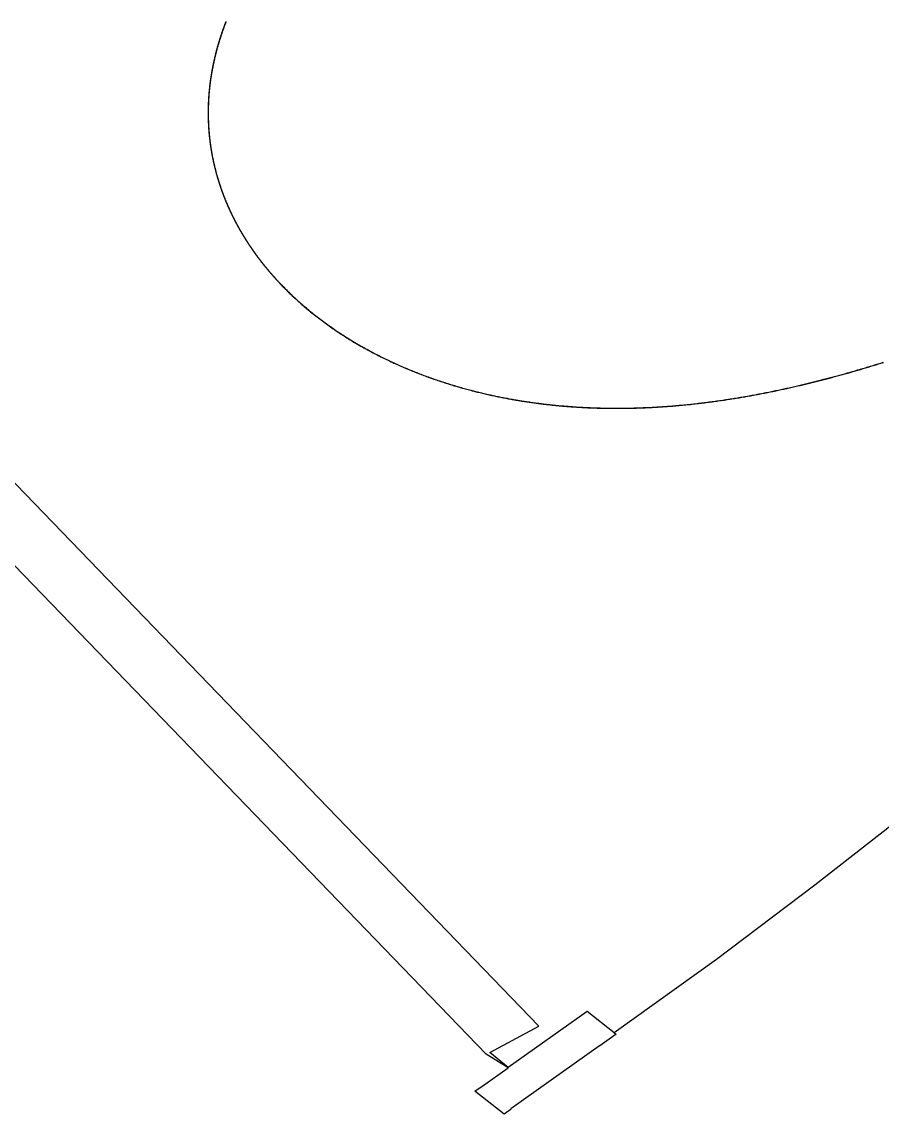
# Model space of a CAD drawing. Extents: x 12.24865 to 12.25126, y 41.7953 to 41.7969.
# Drawn here: x 12.24900048 to 12.24903723, y 41.79579679 to 41.79584346 of the extents above; entities that cross this region are included whole.
import ezdxf

# ---------------------------------------------------------------- set-up
doc = ezdxf.new("R2010")
doc.units = 0
doc.layers.add('RM$', color=3, linetype='CONTINUOUS')

msp = doc.modelspace()

# ---------------------------------------------------------------- linework, layer by layer
at = {"layer": 'RM$'}
for points in [[(12.249073977, 41.795846275), (12.249066334, 41.795836636), (12.249059931, 41.795829529), (12.249052186, 41.795821789), (12.24904639, 41.795816487), (12.249042063, 41.795812769), (12.249037596, 41.795809109), (12.249034359, 41.795806571), (12.249030152, 41.795803392), (12.249025787, 41.795800266), (12.249024632, 41.795801175), (12.249021253, 41.795798773), (12.249020467, 41.795799417), (12.249022565, 41.795800549), (12.248981034, 41.795843586)], [(12.249073977, 41.795846275), (12.249066334, 41.795836636), (12.249059931, 41.795829529), (12.249052186, 41.795821789), (12.24904639, 41.795816487), (12.249042063, 41.795812769), (12.249037596, 41.795809109), (12.249034359, 41.795806571), (12.249030152, 41.795803392), (12.249025787, 41.795800266), (12.249025874, 41.795800197), (12.249025176, 41.795799701), (12.249025164, 41.795799711), (12.249021372, 41.795797013), (12.249021384, 41.795797003), (12.249021079, 41.795796786), (12.249019836, 41.795797765), (12.249020106, 41.795797957), (12.249020119, 41.795797947), (12.249020143, 41.795797965), (12.249020131, 41.795797974), (12.249021249, 41.79579877), (12.249020313, 41.795799347), (12.248994634, 41.795825958)], [(12.249009199, 41.795843467), (12.249009192, 41.79584345), (12.249009185, 41.795843432), (12.249009178, 41.795843415), (12.249009172, 41.795843397), (12.249009165, 41.79584338), (12.249009158, 41.795843362), (12.249009152, 41.795843344), (12.249009145, 41.795843327), (12.249009138, 41.795843309), (12.249009132, 41.795843291), (12.249009125, 41.795843274), (12.249009119, 41.795843256), (12.249009112, 41.795843238), (12.249009105, 41.79584322), (12.249009099, 41.795843202), (12.249009092, 41.795843184), (12.249009086, 41.795843166), (12.24900908, 41.795843148), (12.249009073, 41.79584313), (12.249009067, 41.795843112), (12.24900906, 41.795843094), (12.249009054, 41.795843076), (12.249009048, 41.795843058), (12.249009041, 41.795843039), (12.249009035, 41.795843021), (12.249009029, 41.795843003), (12.249009022, 41.795842984), (12.249009016, 41.795842966), (12.24900901, 41.795842948), (12.249009004, 41.795842929), (12.249008997, 41.795842911), (12.249008991, 41.795842892), (12.249008985, 41.795842873), (12.249008979, 41.795842855), (12.249008973, 41.795842836), (12.249008967, 41.795842817), (12.249008961, 41.795842799), (12.249008955, 41.79584278), (12.249008949, 41.795842761), (12.249008943, 41.795842742), (12.249008937, 41.795842723), (12.249008931, 41.795842704), (12.249008925, 41.795842685), (12.249008919, 41.795842666), (12.249008913, 41.795842647), (12.249008907, 41.795842628), (12.249008901, 41.795842609), (12.249008895, 41.79584259), (12.24900889, 41.795842571), (12.249008884, 41.795842551), (12.249008878, 41.795842532), (12.249008872, 41.795842513), (12.249008867, 41.795842493), (12.249008861, 41.795842474), (12.249008855, 41.795842454), (12.24900885, 41.795842435), (12.249008844, 41.795842415), (12.249008839, 41.795842396), (12.249008833, 41.795842376), (12.249008828, 41.795842356), (12.249008822, 41.795842337), (12.249008817, 41.795842317), (12.249008811, 41.795842297), (12.249008806, 41.795842277), (12.249008801, 41.795842258), (12.249008795, 41.795842238), (12.24900879, 41.795842218), (12.249008785, 41.795842198), (12.24900878, 41.795842178), (12.249008774, 41.795842158), (12.249008769, 41.795842138), (12.249008764, 41.795842118), (12.249008759, 41.795842097), (12.249008754, 41.795842077), (12.249008749, 41.795842057), (12.249008744, 41.795842037), (12.249008739, 41.795842016), (12.249008734, 41.795841996), (12.249008729, 41.795841976), (12.249008724, 41.795841955), (12.249008719, 41.795841935), (12.249008714, 41.795841914), (12.24900871, 41.795841894), (12.249008705, 41.795841873), (12.2490087, 41.795841853), (12.249008695, 41.795841832), (12.249008691, 41.795841811), (12.249008686, 41.795841791), (12.249008682, 41.79584177), (12.249008677, 41.795841749), (12.249008672, 41.795841728), (12.249008668, 41.795841707), (12.249008663, 41.795841686), (12.249008659, 41.795841665), (12.249008655, 41.795841644), (12.24900865, 41.795841623), (12.249008646, 41.795841602), (12.249008642, 41.795841581), (12.249008637, 41.795841559), (12.249008633, 41.795841538), (12.249008629, 41.795841517), (12.249008625, 41.795841495), (12.249008621, 41.795841474), (12.249008617, 41.795841452), (12.249008613, 41.795841431), (12.249008609, 41.795841409), (12.249008605, 41.795841388), (12.249008601, 41.795841366), (12.249008597, 41.795841344), (12.249008593, 41.795841322), (12.249008589, 41.795841301), (12.249008585, 41.795841279), (12.249008582, 41.795841257), (12.249008578, 41.795841235), (12.249008574, 41.795841213), (12.249008571, 41.795841191), (12.249008567, 41.795841169), (12.249008564, 41.795841146), (12.24900856, 41.795841124), (12.249008557, 41.795841102), (12.249008553, 41.79584108), (12.24900855, 41.795841057), (12.249008547, 41.795841035), (12.249008543, 41.795841013), (12.24900854, 41.79584099), (12.249008537, 41.795840968), (12.249008534, 41.795840945), (12.249008531, 41.795840922), (12.249008528, 41.7958409), (12.249008525, 41.795840877), (12.249008522, 41.795840854), (12.249008519, 41.795840832), (12.249008516, 41.795840809), (12.249008513, 41.795840786), (12.24900851, 41.795840763), (12.249008507, 41.79584074), (12.249008505, 41.795840717), (12.249008502, 41.795840694), (12.2490085, 41.795840671), (12.249008497, 41.795840648), (12.249008495, 41.795840625), (12.249008492, 41.795840601), (12.24900849, 41.795840578), (12.249008487, 41.795840555), (12.249008485, 41.795840531), (12.249008483, 41.795840508), (12.249008481, 41.795840484), (12.249008479, 41.795840461), (12.249008476, 41.795840437), (12.249008474, 41.795840414), (12.249008472, 41.79584039), (12.24900847, 41.795840366), (12.249008469, 41.795840343), (12.249008467, 41.795840319), (12.249008465, 41.795840295), (12.249008463, 41.795840271), (12.249008462, 41.795840247), (12.24900846, 41.795840223), (12.249008458, 41.795840199), (12.249008457, 41.795840175), (12.249008455, 41.795840151), (12.249008454, 41.795840127), (12.249008453, 41.795840102), (12.249008451, 41.795840078), (12.24900845, 41.795840054), (12.249008449, 41.795840029), (12.249008448, 41.795840005), (12.249008447, 41.79583998), (12.249008446, 41.795839956), (12.249008445, 41.795839931), (12.249008444, 41.795839907), (12.249008443, 41.795839882), (12.249008442, 41.795839857), (12.249008442, 41.795839832), (12.249008441, 41.795839807), (12.249008441, 41.795839782), (12.24900844, 41.795839758), (12.24900844, 41.795839733), (12.249008439, 41.795839707), (12.249008439, 41.795839682), (12.249008439, 41.795839657), (12.249008438, 41.795839632), (12.249008438, 41.795839607), (12.249008438, 41.795839581), (12.249008438, 41.795839556), (12.249008438, 41.795839531), (12.249008438, 41.795839505), (12.249008439, 41.79583948), (12.249008439, 41.795839454), (12.249008439, 41.795839429), (12.24900844, 41.795839403), (12.24900844, 41.795839377), (12.249008441, 41.795839352), (12.249008441, 41.795839326), (12.249008442, 41.7958393), (12.249008443, 41.795839274), (12.249008444, 41.795839248), (12.249008444, 41.795839222), (12.249008445, 41.795839196), (12.249008446, 41.79583917), (12.249008447, 41.795839144), (12.249008449, 41.795839118), (12.24900845, 41.795839092), (12.249008451, 41.795839066), (12.249008453, 41.795839039), (12.249008454, 41.795839013), (12.249008456, 41.795838987), (12.249008457, 41.79583896), (12.249008459, 41.795838934), (12.249008461, 41.795838907), (12.249008462, 41.795838881), (12.249008464, 41.795838854), (12.249008466, 41.795838827), (12.249008468, 41.795838801), (12.249008471, 41.795838774), (12.249008473, 41.795838747), (12.249008475, 41.79583872), (12.249008477, 41.795838693), (12.24900848, 41.795838666), (12.249008482, 41.795838639), (12.249008485, 41.795838612), (12.249008488, 41.795838585), (12.249008491, 41.795838558), (12.249008493, 41.795838531), (12.249008496, 41.795838504), (12.249008499, 41.795838476), (12.249008503, 41.795838449), (12.249008506, 41.795838422), (12.249008509, 41.795838394), (12.249008512, 41.795838367), (12.249008516, 41.795838339), (12.249008519, 41.795838312), (12.249008523, 41.795838284), (12.249008527, 41.795838257), (12.24900853, 41.795838229), (12.249008534, 41.795838201), (12.249008538, 41.795838173), (12.249008542, 41.795838146), (12.249008547, 41.795838118), (12.249008551, 41.79583809), (12.249008555, 41.795838062), (12.249008559, 41.795838034), (12.249008564, 41.795838006), (12.249008569, 41.795837978), (12.249008573, 41.79583795), (12.249008578, 41.795837922), (12.249008583, 41.795837893), (12.249008588, 41.795837865), (12.249008593, 41.795837837), (12.249008598, 41.795837809), (12.249008603, 41.79583778), (12.249008609, 41.795837752), (12.249008614, 41.795837723), (12.24900862, 41.795837695), (12.249008625, 41.795837666), (12.249008631, 41.795837638), (12.249008637, 41.795837609), (12.249008643, 41.795837581), (12.249008649, 41.795837552), (12.249008655, 41.795837523), (12.249008661, 41.795837494), (12.249008667, 41.795837466), (12.249008674, 41.795837437), (12.24900868, 41.795837408), (12.249008687, 41.795837379), (12.249008694, 41.79583735), (12.2490087, 41.795837321), (12.249008707, 41.795837292), (12.249008714, 41.795837263), (12.249008721, 41.795837234), (12.249008729, 41.795837205), (12.249008736, 41.795837175), (12.249008743, 41.795837146), (12.249008751, 41.795837117), (12.249008758, 41.795837088), (12.249008766, 41.795837058), (12.249008774, 41.795837029), (12.249008782, 41.795837), (12.24900879, 41.79583697), (12.249008798, 41.795836941), (12.249008806, 41.795836911), (12.249008815, 41.795836882), (12.249008823, 41.795836852), (12.249008832, 41.795836823), (12.249008836, 41.795836808), (12.249008841, 41.795836793), (12.249008845, 41.795836778), (12.249008849, 41.795836764), (12.249008854, 41.795836749), (12.249008858, 41.795836734), (12.249008863, 41.795836719), (12.249008867, 41.795836704), (12.249008872, 41.795836689), (12.249008876, 41.795836674), (12.249008881, 41.79583666), (12.249008886, 41.795836645), (12.24900889, 41.79583663), (12.249008895, 41.795836615), (12.2490089, 41.7958366), (12.249008905, 41.795836585), (12.249008909, 41.79583657), (12.249008914, 41.795836555), (12.249008919, 41.79583654), (12.249008924, 41.795836525), (12.249008929, 41.795836511), (12.249008934, 41.795836496), (12.249008939, 41.795836481), (12.249008943, 41.795836466), (12.249008948, 41.795836451), (12.249008954, 41.795836436), (12.249008959, 41.795836421), (12.249008964, 41.795836406), (12.249008969, 41.795836391), (12.249008974, 41.795836376), (12.249008979, 41.795836361), (12.249008984, 41.795836346), (12.249008989, 41.795836331), (12.249008995, 41.795836316), (12.249009, 41.795836301), (12.249009005, 41.795836286), (12.249009011, 41.795836271), (12.249009016, 41.795836256), (12.249009021, 41.795836241), (12.249009027, 41.795836225), (12.249009032, 41.79583621), (12.249009038, 41.795836195), (12.249009043, 41.79583618), (12.249009049, 41.795836165), (12.249009054, 41.79583615), (12.24900906, 41.795836135), (12.249009066, 41.79583612), (12.249009071, 41.795836105), (12.249009077, 41.79583609), (12.249009083, 41.795836074), (12.249009089, 41.795836059), (12.249009094, 41.795836044), (12.2490091, 41.795836029), (12.249009106, 41.795836014), (12.249009112, 41.795835999), (12.249009118, 41.795835984), (12.249009124, 41.795835968), (12.24900913, 41.795835953), (12.249009136, 41.795835938), (12.249009142, 41.795835923), (12.249009148, 41.795835908), (12.249009154, 41.795835892), (12.24900916, 41.795835877), (12.249009166, 41.795835862), (12.249009172, 41.795835847), (12.249009178, 41.795835832), (12.249009185, 41.795835816), (12.249009191, 41.795835801), (12.249009197, 41.795835786), (12.249009204, 41.795835771), (12.24900921, 41.795835755), (12.249009216, 41.79583574), (12.249009223, 41.795835725), (12.249009229, 41.79583571), (12.249009236, 41.795835695), (12.249009242, 41.795835679), (12.249009249, 41.795835664), (12.249009255, 41.795835649), (12.249009262, 41.795835634), (12.249009268, 41.795835618), (12.249009275, 41.795835603), (12.249009282, 41.795835588), (12.249009288, 41.795835573), (12.249009295, 41.795835557), (12.249009302, 41.795835542), (12.249009309, 41.795835527), (12.249009316, 41.795835511), (12.249009322, 41.795835496), (12.249009329, 41.795835481), (12.249009336, 41.795835466), (12.249009343, 41.79583545), (12.24900935, 41.795835435), (12.249009357, 41.79583542), (12.249009364, 41.795835405), (12.249009371, 41.795835389), (12.249009378, 41.795835374), (12.249009386, 41.795835359), (12.249009393, 41.795835343), (12.2490094, 41.795835328), (12.249009407, 41.795835313), (12.249009414, 41.795835297), (12.249009422, 41.795835282), (12.249009429, 41.795835267), (12.249009436, 41.795835252), (12.249009444, 41.795835236), (12.249009451, 41.795835221), (12.249009459, 41.795835206), (12.249009466, 41.79583519), (12.249009474, 41.795835175), (12.249009481, 41.79583516), (12.249009489, 41.795835144), (12.249009496, 41.795835129), (12.249009504, 41.795835114), (12.249009512, 41.795835098), (12.249009519, 41.795835083), (12.249009527, 41.795835068), (12.249009535, 41.795835053), (12.249009543, 41.795835037), (12.24900955, 41.795835022), (12.249009558, 41.795835007), (12.249009566, 41.795834991), (12.249009574, 41.795834976), (12.249009582, 41.795834961), (12.24900959, 41.795834945), (12.249009598, 41.79583493), (12.249009606, 41.795834915), (12.249009614, 41.795834899), (12.249009622, 41.795834884), (12.24900963, 41.795834869), (12.249009638, 41.795834853), (12.249009647, 41.795834838), (12.249009655, 41.795834823), (12.249009663, 41.795834807), (12.249009671, 41.795834792), (12.24900968, 41.795834777), (12.249009688, 41.795834761), (12.249009696, 41.795834746), (12.249009705, 41.795834731), (12.249009713, 41.795834715), (12.249009722, 41.7958347), (12.24900973, 41.795834685), (12.249009739, 41.795834669), (12.249009747, 41.795834654), (12.249009756, 41.795834639), (12.249009765, 41.795834623), (12.249009773, 41.795834608), (12.249009782, 41.795834593), (12.249009791, 41.795834577), (12.2490098, 41.795834562), (12.249009808, 41.795834547), (12.249009817, 41.795834531), (12.249009826, 41.795834516), (12.249009835, 41.795834501), (12.249009844, 41.795834485), (12.249009853, 41.79583447), (12.249009862, 41.795834455), (12.249009871, 41.795834439), (12.24900988, 41.795834424), (12.249009889, 41.795834409), (12.249009898, 41.795834393), (12.249009908, 41.795834378), (12.249009917, 41.795834363), (12.249009926, 41.795834347), (12.249009935, 41.795834332), (12.249009945, 41.795834317), (12.249009954, 41.795834301), (12.249009963, 41.795834286), (12.249009973, 41.795834271), (12.249009982, 41.795834255), (12.249009991, 41.79583424), (12.249010001, 41.795834225), (12.24901001, 41.79583421), (12.24901002, 41.795834194), (12.24901003, 41.795834179), (12.249010039, 41.795834164), (12.249010049, 41.795834149), (12.249010058, 41.795834133), (12.249010068, 41.795834118), (12.249010078, 41.795834103), (12.249010088, 41.795834088), (12.249010097, 41.795834072), (12.249010107, 41.795834057), (12.249010117, 41.795834042), (12.249010127, 41.795834027), (12.249010137, 41.795834011), (12.249010147, 41.795833996), (12.249010157, 41.795833981), (12.249010167, 41.795833966), (12.249010177, 41.795833951), (12.249010187, 41.795833936), (12.249010197, 41.79583392), (12.249010207, 41.795833905), (12.249010217, 41.79583389), (12.249010227, 41.795833875), (12.249010238, 41.79583386), (12.249010248, 41.795833845), (12.249010258, 41.795833829), (12.249010268, 41.795833814), (12.249010279, 41.795833799), (12.249010289, 41.795833784), (12.2490103, 41.795833769), (12.24901031, 41.795833754), (12.24901032, 41.795833739), (12.249010331, 41.795833724), (12.249010341, 41.795833709), (12.249010352, 41.795833693), (12.249010363, 41.795833678), (12.249010373, 41.795833663), (12.249010384, 41.795833648), (12.249010395, 41.795833633), (12.249010405, 41.795833618), (12.249010416, 41.795833603), (12.249010427, 41.795833588), (12.249010438, 41.795833573), (12.249010448, 41.795833558), (12.249010459, 41.795833543), (12.24901047, 41.795833528), (12.249010481, 41.795833513), (12.249010492, 41.795833498), (12.249010503, 41.795833483), (12.249010514, 41.795833468), (12.249010525, 41.795833453), (12.249010536, 41.795833438), (12.249010547, 41.795833423), (12.249010558, 41.795833408), (12.24901057, 41.795833393), (12.249010581, 41.795833378), (12.249010592, 41.795833363), (12.249010603, 41.795833348), (12.249010615, 41.795833333), (12.249010626, 41.795833318), (12.249010637, 41.795833304), (12.249010649, 41.795833289), (12.24901066, 41.795833274), (12.249010672, 41.795833259), (12.249010683, 41.795833244), (12.249010695, 41.795833229), (12.249010706, 41.795833214), (12.249010718, 41.795833199), (12.249010729, 41.795833185), (12.249010741, 41.79583317), (12.249010753, 41.795833155), (12.249010764, 41.79583314), (12.249010776, 41.795833125), (12.249010788, 41.79583311), (12.2490108, 41.795833096), (12.249010811, 41.795833081), (12.249010823, 41.795833066), (12.249010835, 41.795833051), (12.249010847, 41.795833036), (12.249010859, 41.795833022), (12.249010871, 41.795833007), (12.249010883, 41.795832992), (12.249010895, 41.795832977), (12.249010907, 41.795832963), (12.249010919, 41.795832948), (12.249010931, 41.795832933), (12.249010944, 41.795832919), (12.249010956, 41.795832904), (12.249010968, 41.795832889), (12.24901098, 41.795832875), (12.249010993, 41.79583286), (12.249011005, 41.795832845), (12.249011017, 41.795832831), (12.24901103, 41.795832816), (12.249011042, 41.795832801), (12.249011054, 41.795832787), (12.249011067, 41.795832772), (12.249011079, 41.795832758), (12.249011092, 41.795832743), (12.249011104, 41.795832729), (12.249011117, 41.795832714), (12.249011129, 41.7958327), (12.249011142, 41.795832685), (12.249011155, 41.795832671), (12.249011167, 41.795832656), (12.24901118, 41.795832642), (12.249011193, 41.795832627), (12.249011205, 41.795832613), (12.249011218, 41.795832598), (12.249011231, 41.795832584), (12.249011244, 41.79583257), (12.249011257, 41.795832555), (12.24901127, 41.795832541), (12.249011283, 41.795832527), (12.249011295, 41.795832512), (12.249011308, 41.795832498), (12.249011321, 41.795832484), (12.249011334, 41.795832469), (12.249011348, 41.795832455), (12.249011361, 41.795832441), (12.249011374, 41.795832426), (12.249011387, 41.795832412), (12.2490114, 41.795832398), (12.249011413, 41.795832384), (12.249011426, 41.795832369), (12.24901144, 41.795832355), (12.249011453, 41.795832341), (12.249011466, 41.795832327), (12.24901148, 41.795832313), (12.249011493, 41.795832298), (12.249011506, 41.795832284), (12.24901152, 41.79583227), (12.249011533, 41.795832256), (12.249011547, 41.795832242), (12.24901156, 41.795832228), (12.249011574, 41.795832214), (12.249011587, 41.7958322), (12.249011635, 41.79583215), (12.249011684, 41.795832101), (12.249011732, 41.795832052), (12.249011781, 41.795832003), (12.24901183, 41.795831954), (12.24901188, 41.795831906), (12.24901193, 41.795831858), (12.24901198, 41.79583181), (12.24901203, 41.795831762), (12.249012081, 41.795831714), (12.249012131, 41.795831667), (12.249012183, 41.79583162), (12.249012234, 41.795831573), (12.249012286, 41.795831526), (12.249012338, 41.79583148), (12.24901239, 41.795831433), (12.249012443, 41.795831387), (12.249012496, 41.795831341), (12.249012549, 41.795831296), (12.249012602, 41.79583125), (12.249012656, 41.795831205), (12.24901271, 41.79583116), (12.249012764, 41.795831115), (12.249012818, 41.795831071), (12.249012873, 41.795831027), (12.249012928, 41.795830983), (12.249012983, 41.795830939), (12.249013039, 41.795830895), (12.249013095, 41.795830852), (12.24901315, 41.795830809), (12.249013207, 41.795830766), (12.249013263, 41.795830723), (12.249013319, 41.795830681), (12.249013376, 41.795830639), (12.249013433, 41.795830597), (12.24901349, 41.795830555), (12.249013547, 41.795830514), (12.249013605, 41.795830473), (12.249013662, 41.795830433), (12.24901372, 41.795830392), (12.249013778, 41.795830352), (12.249013836, 41.795830312), (12.249013894, 41.795830273), (12.249013952, 41.795830233), (12.249014011, 41.795830194), (12.249014069, 41.795830155), (12.249014128, 41.795830117), (12.249014187, 41.795830079), (12.249014246, 41.795830041), (12.249014306, 41.795830003), (12.249014365, 41.795829965), (12.249014425, 41.795829928), (12.249014484, 41.795829891), (12.249014544, 41.795829855), (12.249014604, 41.795829818), (12.249014664, 41.795829782), (12.249014724, 41.795829746), (12.249014784, 41.795829711), (12.249014845, 41.795829675), (12.249014905, 41.79582964), (12.249014966, 41.795829606), (12.249015026, 41.795829571), (12.249015087, 41.795829537), (12.249015147, 41.795829503), (12.249015208, 41.79582947), (12.249015269, 41.795829437), (12.24901533, 41.795829404), (12.249015391, 41.795829371), (12.249015451, 41.795829339), (12.249015512, 41.795829306), (12.249015573, 41.795829275), (12.249015635, 41.795829243), (12.249015696, 41.795829212), (12.249015757, 41.795829181), (12.249015818, 41.79582915), (12.249015879, 41.79582912), (12.24901594, 41.795829089), (12.249016002, 41.795829059), (12.249016063, 41.79582903), (12.249016124, 41.795829), (12.249016186, 41.795828971), (12.249016247, 41.795828943), (12.249016308, 41.795828914), (12.24901637, 41.795828886), (12.249016431, 41.795828858), (12.249016492, 41.79582883), (12.249016554, 41.795828802), (12.249016615, 41.795828775), (12.249016676, 41.795828748), (12.249016737, 41.795828722), (12.249016799, 41.795828695), (12.24901686, 41.795828669), (12.249016921, 41.795828643), (12.249016982, 41.795828618), (12.249017043, 41.795828592), (12.249017104, 41.795828567), (12.249017165, 41.795828543), (12.249017226, 41.795828518), (12.249017287, 41.795828494), (12.249017348, 41.79582847), (12.249017408, 41.795828446), (12.249017469, 41.795828422), (12.24901753, 41.795828399), (12.24901759, 41.795828376), (12.249017651, 41.795828353), (12.249017711, 41.795828331), (12.249017772, 41.795828309), (12.249017832, 41.795828287), (12.249017892, 41.795828265), (12.249017952, 41.795828243), (12.249018013, 41.795828222), (12.249018073, 41.795828201), (12.249018133, 41.79582818), (12.249018192, 41.79582816), (12.249018252, 41.795828139), (12.249018312, 41.795828119), (12.249018372, 41.795828099), (12.249018431, 41.79582808), (12.249018491, 41.79582806), (12.24901855, 41.795828041), (12.249018609, 41.795828022), (12.249018668, 41.795828004), (12.249018727, 41.795827985), (12.249018786, 41.795827967), (12.249018845, 41.795827949), (12.249018904, 41.795827931), (12.249018963, 41.795827913), (12.249019021, 41.795827896), (12.249019079, 41.795827879), (12.249019138, 41.795827862), (12.249019196, 41.795827845), (12.249019254, 41.795827829), (12.249019312, 41.795827812), (12.24901937, 41.795827796), (12.249019427, 41.79582778), (12.249019485, 41.795827764), (12.249019543, 41.795827749), (12.2490196, 41.795827734), (12.249019657, 41.795827719), (12.249019714, 41.795827704), (12.249019771, 41.795827689), (12.249019828, 41.795827674), (12.249019885, 41.79582766), (12.249019941, 41.795827646), (12.249019998, 41.795827632), (12.249020054, 41.795827618), (12.24902011, 41.795827605), (12.249020166, 41.795827591), (12.249020222, 41.795827578), (12.249020278, 41.795827565), (12.249020334, 41.795827552), (12.24902039, 41.79582754), (12.249020445, 41.795827527), (12.2490205, 41.795827515), (12.249020556, 41.795827503), (12.249020611, 41.795827491), (12.249020666, 41.795827479), (12.24902072, 41.795827468), (12.249020775, 41.795827456), (12.249020829, 41.795827445), (12.249020884, 41.795827434), (12.249020938, 41.795827423), (12.249020992, 41.795827412), (12.249021046, 41.795827401), (12.2490211, 41.795827391), (12.249021154, 41.795827381), (12.249021207, 41.795827371), (12.249021261, 41.795827361), (12.249021314, 41.795827351), (12.249021367, 41.795827341), (12.24902142, 41.795827332), (12.249021472, 41.795827322), (12.249021525, 41.795827313), (12.249021578, 41.795827304), (12.24902163, 41.795827295), (12.249021682, 41.795827286), (12.249021734, 41.795827278), (12.249021786, 41.795827269), (12.249021838, 41.795827261), (12.24902189, 41.795827253), (12.249021941, 41.795827245), (12.249021993, 41.795827237), (12.249022044, 41.795827229), (12.249022095, 41.795827221), (12.249022146, 41.795827214), (12.249022197, 41.795827206), (12.249022248, 41.795827199), (12.249022299, 41.795827192), (12.249022349, 41.795827185), (12.2490224, 41.795827178), (12.24902245, 41.795827171), (12.2490225, 41.795827165), (12.24902255, 41.795827158), (12.249022599, 41.795827152), (12.249022649, 41.795827146), (12.249022699, 41.79582714), (12.249022748, 41.795827134), (12.249022797, 41.795827128), (12.249022846, 41.795827122), (12.249022895, 41.795827116), (12.249022944, 41.795827111), (12.249022992, 41.795827105), (12.249023041, 41.7958271), (12.249023089, 41.795827095), (12.249023137, 41.79582709), (12.249023185, 41.795827085), (12.249023233, 41.79582708), (12.249023281, 41.795827075), (12.249023329, 41.79582707), (12.249023377, 41.795827066), (12.249023424, 41.795827061), (12.249023471, 41.795827057), (12.249023519, 41.795827053), (12.249023566, 41.795827048), (12.249023613, 41.795827044), (12.24902366, 41.79582704), (12.249023706, 41.795827037), (12.249023753, 41.795827033), (12.249023799, 41.795827029), (12.249023846, 41.795827025), (12.249023892, 41.795827022), (12.249023938, 41.795827019), (12.249023984, 41.795827015), (12.249024029, 41.795827012), (12.249024075, 41.795827009), (12.24902412, 41.795827006), (12.249024166, 41.795827003), (12.249024211, 41.795827), (12.249024256, 41.795826997), (12.249024301, 41.795826995), (12.249024346, 41.795826992), (12.24902439, 41.79582699), (12.249024435, 41.795826987), (12.249024479, 41.795826985), (12.249024524, 41.795826983), (12.249024568, 41.79582698), (12.249024612, 41.795826978), (12.249024656, 41.795826976), (12.2490247, 41.795826974), (12.249024744, 41.795826972), (12.249024788, 41.795826971), (12.249024831, 41.795826969), (12.249024875, 41.795826967), (12.249024918, 41.795826966), (12.249024962, 41.795826964), (12.249025005, 41.795826963), (12.249025048, 41.795826961), (12.249025091, 41.79582696), (12.249025134, 41.795826959), (12.249025176, 41.795826958), (12.249025219, 41.795826957), (12.249025261, 41.795826956), (12.249025304, 41.795826955), (12.249025346, 41.795826954), (12.249025388, 41.795826953), (12.24902543, 41.795826953), (12.249025472, 41.795826952), (12.249025514, 41.795826951), (12.249025556, 41.795826951), (12.249025597, 41.79582695), (12.249025639, 41.79582695), (12.24902568, 41.79582695), (12.249025721, 41.795826949), (12.249025762, 41.795826949), (12.249025803, 41.795826949), (12.249025844, 41.795826949), (12.249025885, 41.795826949), (12.249025926, 41.795826949), (12.249025966, 41.795826949), (12.249026007, 41.795826949), (12.249026047, 41.795826949), (12.249026087, 41.79582695), (12.249026168, 41.79582695), (12.249026247, 41.795826951), (12.249026327, 41.795826952), (12.249026406, 41.795826954), (12.249026485, 41.795826955), (12.249026563, 41.795826957), (12.249026641, 41.795826959), (12.249026719, 41.795826961), (12.249026797, 41.795826964), (12.249026874, 41.795826966), (12.24902695, 41.795826969), (12.249027027, 41.795826972), (12.249027103, 41.795826975), (12.249027178, 41.795826979), (12.249027254, 41.795826982), (12.249027329, 41.795826986), (12.249027403, 41.79582699), (12.249027477, 41.795826994), (12.249027551, 41.795826998), (12.249027625, 41.795827002), (12.249027698, 41.795827007), (12.249027771, 41.795827011), (12.249027844, 41.795827016), (12.249027916, 41.795827021), (12.249027988, 41.795827026), (12.24902806, 41.795827031), (12.249028131, 41.795827037), (12.249028203, 41.795827042), (12.249028274, 41.795827048), (12.249028345, 41.795827054), (12.249028415, 41.79582706), (12.249028485, 41.795827066), (12.249028555, 41.795827072), (12.249028625, 41.795827079), (12.249028694, 41.795827085), (12.249028764, 41.795827092), (12.249028833, 41.795827099), (12.249028901, 41.795827106), (12.24902897, 41.795827113), (12.249029038, 41.79582712), (12.249029106, 41.795827127), (12.249029173, 41.795827134), (12.249029241, 41.795827142), (12.249029308, 41.795827149), (12.249029375, 41.795827157), (12.249029442, 41.795827165), (12.249029508, 41.795827173), (12.249029574, 41.795827181), (12.249029641, 41.795827189), (12.249029707, 41.795827197), (12.249029772, 41.795827206), (12.249029838, 41.795827214), (12.249029903, 41.795827223), (12.249029969, 41.795827231), (12.249030034, 41.79582724), (12.249030098, 41.795827249), (12.249030163, 41.795827258), (12.249030227, 41.795827267), (12.249030292, 41.795827276), (12.249030356, 41.795827285), (12.249030419, 41.795827295), (12.249030483, 41.795827304), (12.249030547, 41.795827314), (12.24903061, 41.795827323), (12.249030673, 41.795827333), (12.249030736, 41.795827343), (12.249030799, 41.795827353), (12.249030862, 41.795827363), (12.249030924, 41.795827373), (12.249030986, 41.795827383), (12.249031049, 41.795827393), (12.249031111, 41.795827403), (12.249031173, 41.795827414), (12.249031235, 41.795827424), (12.249031296, 41.795827435), (12.249031358, 41.795827445), (12.249031419, 41.795827456), (12.24903148, 41.795827467), (12.249031542, 41.795827478), (12.249031603, 41.795827489), (12.249031663, 41.7958275), (12.249031724, 41.795827511), (12.249031785, 41.795827522), (12.249031845, 41.795827533), (12.249031905, 41.795827545), (12.249031965, 41.795827556), (12.249032025, 41.795827568), (12.249032085, 41.795827579), (12.249032145, 41.795827591), (12.249032205, 41.795827602), (12.249032265, 41.795827614), (12.249032324, 41.795827626), (12.249032384, 41.795827638), (12.249032443, 41.79582765), (12.249032502, 41.795827662), (12.249032561, 41.795827674), (12.24903262, 41.795827686), (12.249032679, 41.795827699), (12.249032738, 41.795827711), (12.249032797, 41.795827723), (12.249032855, 41.795827736), (12.249032914, 41.795827748), (12.249032973, 41.795827761), (12.249033031, 41.795827774), (12.249033089, 41.795827787), (12.249033147, 41.795827799), (12.249033205, 41.795827812), (12.249033264, 41.795827825), (12.249033321, 41.795827838), (12.249033379, 41.795827851), (12.249033437, 41.795827864), (12.249033495, 41.795827878), (12.24903361, 41.795827904), (12.249033724, 41.795827931), (12.249033839, 41.795827958), (12.249033953, 41.795827985), (12.249034067, 41.795828013), (12.24903418, 41.795828041), (12.249034294, 41.795828069), (12.249034407, 41.795828097), (12.24903452, 41.795828126), (12.249034633, 41.795828155), (12.249034745, 41.795828184), (12.249034857, 41.795828213), (12.24903497, 41.795828242), (12.249035081, 41.795828272), (12.249035193, 41.795828302), (12.249035305, 41.795828332), (12.249035416, 41.795828363), (12.249035527, 41.795828393), (12.249035638, 41.795828424), (12.249035748, 41.795828455), (12.249035859, 41.795828487), (12.249035969, 41.795828518), (12.24903608, 41.79582855), (12.24903619, 41.795828582), (12.2490363, 41.795828614), (12.24903641, 41.795828647), (12.249036519, 41.795828679), (12.249036629, 41.795828712), (12.249036739, 41.795828745), (12.249036848, 41.795828778), (12.249036957, 41.795828812), (12.249037066, 41.795828846), (12.249037175, 41.79582888), (12.249037284, 41.795828914)], [(12.249009204, 41.795843462), (12.249009197, 41.795843445), (12.24900919, 41.795843427), (12.249009183, 41.79584341), (12.249009177, 41.795843392), (12.24900917, 41.795843374), (12.249009163, 41.795843357), (12.249009157, 41.795843339), (12.24900915, 41.795843322), (12.249009143, 41.795843304), (12.249009137, 41.795843286), (12.24900913, 41.795843268), (12.249009124, 41.795843251), (12.249009117, 41.795843233), (12.249009111, 41.795843215), (12.249009104, 41.795843197), (12.249009098, 41.795843179), (12.249009091, 41.795843161), (12.249009085, 41.795843143), (12.249009078, 41.795843125), (12.249009072, 41.795843107), (12.249009065, 41.795843089), (12.249009059, 41.795843071), (12.249009053, 41.795843052), (12.249009046, 41.795843034), (12.24900904, 41.795843016), (12.249009034, 41.795842998), (12.249009027, 41.795842979), (12.249009021, 41.795842961), (12.249009015, 41.795842942), (12.249009009, 41.795842924), (12.249009002, 41.795842905), (12.249008996, 41.795842887), (12.24900899, 41.795842868), (12.249008984, 41.79584285), (12.249008978, 41.795842831), (12.249008972, 41.795842812), (12.249008966, 41.795842793), (12.24900896, 41.795842775), (12.249008954, 41.795842756), (12.249008948, 41.795842737), (12.249008942, 41.795842718), (12.249008936, 41.795842699), (12.24900893, 41.79584268), (12.249008924, 41.795842661), (12.249008918, 41.795842642), (12.249008912, 41.795842623), (12.249008906, 41.795842604), (12.249008901, 41.795842584), (12.249008895, 41.795842565), (12.249008889, 41.795842546), (12.249008883, 41.795842527), (12.249008878, 41.795842507), (12.249008872, 41.795842488), (12.249008866, 41.795842469), (12.249008861, 41.795842449), (12.249008855, 41.79584243), (12.249008849, 41.79584241), (12.249008844, 41.79584239), (12.249008838, 41.795842371), (12.249008833, 41.795842351), (12.249008827, 41.795842331), (12.249008822, 41.795842312), (12.249008817, 41.795842292), (12.249008811, 41.795842272), (12.249008806, 41.795842252), (12.249008801, 41.795842232), (12.249008795, 41.795842213), (12.24900879, 41.795842193), (12.249008785, 41.795842173), (12.24900878, 41.795842153), (12.249008774, 41.795842132), (12.249008769, 41.795842112), (12.249008764, 41.795842092), (12.249008759, 41.795842072), (12.249008754, 41.795842052), (12.249008749, 41.795842031), (12.249008744, 41.795842011), (12.249008739, 41.795841991), (12.249008734, 41.79584197), (12.249008729, 41.79584195), (12.249008724, 41.79584193), (12.249008719, 41.795841909), (12.249008715, 41.795841889), (12.24900871, 41.795841868), (12.249008705, 41.795841847), (12.249008701, 41.795841827), (12.249008696, 41.795841806), (12.249008691, 41.795841785), (12.249008687, 41.795841764), (12.249008682, 41.795841744), (12.249008678, 41.795841723), (12.249008673, 41.795841702), (12.249008669, 41.795841681), (12.249008664, 41.79584166), (12.24900866, 41.795841639), (12.249008655, 41.795841618), (12.249008651, 41.795841597), (12.249008647, 41.795841575), (12.249008642, 41.795841554), (12.249008638, 41.795841533), (12.249008634, 41.795841511), (12.24900863, 41.79584149), (12.249008626, 41.795841469), (12.249008622, 41.795841447), (12.249008618, 41.795841426), (12.249008614, 41.795841404), (12.24900861, 41.795841382), (12.249008606, 41.795841361), (12.249008602, 41.795841339), (12.249008598, 41.795841317), (12.249008594, 41.795841295), (12.24900859, 41.795841273), (12.249008587, 41.795841251), (12.249008583, 41.79584123), (12.249008579, 41.795841208), (12.249008576, 41.795841185), (12.249008572, 41.795841163), (12.249008569, 41.795841141), (12.249008565, 41.795841119), (12.249008562, 41.795841097), (12.249008558, 41.795841074), (12.249008555, 41.795841052), (12.249008552, 41.79584103), (12.249008548, 41.795841007), (12.249008545, 41.795840985), (12.249008542, 41.795840962), (12.249008539, 41.79584094), (12.249008536, 41.795840917), (12.249008533, 41.795840895), (12.24900853, 41.795840872), (12.249008527, 41.795840849), (12.249008524, 41.795840826), (12.249008521, 41.795840803), (12.249008518, 41.795840781), (12.249008515, 41.795840758), (12.249008513, 41.795840735), (12.24900851, 41.795840712), (12.249008507, 41.795840689), (12.249008505, 41.795840666), (12.249008502, 41.795840642), (12.2490085, 41.795840619), (12.249008497, 41.795840596), (12.249008495, 41.795840573), (12.249008492, 41.795840549), (12.24900849, 41.795840526), (12.249008488, 41.795840503), (12.249008486, 41.795840479), (12.249008484, 41.795840456), (12.249008482, 41.795840432), (12.249008479, 41.795840409), (12.249008477, 41.795840385), (12.249008476, 41.795840361), (12.249008474, 41.795840337), (12.249008472, 41.795840314), (12.24900847, 41.79584029), (12.249008468, 41.795840266), (12.249008467, 41.795840242), (12.249008465, 41.795840218), (12.249008463, 41.795840194), (12.249008462, 41.79584017), (12.249008461, 41.795840146), (12.249008459, 41.795840121), (12.249008458, 41.795840097), (12.249008457, 41.795840073), (12.249008455, 41.795840048), (12.249008454, 41.795840024), (12.249008453, 41.79584), (12.249008452, 41.795839975), (12.249008451, 41.795839951), (12.24900845, 41.795839926), (12.249008449, 41.795839901), (12.249008448, 41.795839877), (12.249008448, 41.795839852), (12.249008447, 41.795839827), (12.249008446, 41.795839802), (12.249008446, 41.795839777), (12.249008445, 41.795839752), (12.249008445, 41.795839727), (12.249008444, 41.795839702), (12.249008444, 41.795839677), (12.249008444, 41.795839652), (12.249008444, 41.795839627), (12.249008443, 41.795839601), (12.249008443, 41.795839576), (12.249008443, 41.795839551), (12.249008443, 41.795839525), (12.249008444, 41.7958395), (12.249008444, 41.795839475), (12.249008444, 41.795839449), (12.249008444, 41.795839423), (12.249008445, 41.795839398), (12.249008445, 41.795839372), (12.249008446, 41.795839346), (12.249008446, 41.795839321), (12.249008447, 41.795839295), (12.249008448, 41.795839269), (12.249008449, 41.795839243), (12.249008449, 41.795839217), (12.24900845, 41.795839191), (12.249008451, 41.795839165), (12.249008453, 41.795839139), (12.249008454, 41.795839113), (12.249008455, 41.795839087), (12.249008456, 41.79583906), (12.249008458, 41.795839034), (12.249008459, 41.795839008), (12.249008461, 41.795838981), (12.249008462, 41.795838955), (12.249008464, 41.795838928), (12.249008466, 41.795838902), (12.249008468, 41.795838875), (12.249008469, 41.795838849), (12.249008471, 41.795838822), (12.249008474, 41.795838795), (12.249008476, 41.795838769), (12.249008478, 41.795838742), (12.24900848, 41.795838715), (12.249008483, 41.795838688), (12.249008485, 41.795838661), (12.249008488, 41.795838634), (12.24900849, 41.795838607), (12.249008493, 41.79583858), (12.249008496, 41.795838553), (12.249008499, 41.795838526), (12.249008501, 41.795838498), (12.249008505, 41.795838471), (12.249008508, 41.795838444), (12.249008511, 41.795838416), (12.249008514, 41.795838389), (12.249008517, 41.795838362), (12.249008521, 41.795838334), (12.249008524, 41.795838307), (12.249008528, 41.795838279), (12.249008532, 41.795838251), (12.249008536, 41.795838224), (12.249008539, 41.795838196), (12.249008543, 41.795838168), (12.249008547, 41.79583814), (12.249008552, 41.795838112), (12.249008556, 41.795838085), (12.24900856, 41.795838057), (12.249008565, 41.795838029), (12.249008569, 41.795838001), (12.249008574, 41.795837973), (12.249008578, 41.795837944), (12.249008583, 41.795837916), (12.249008588, 41.795837888), (12.249008593, 41.79583786), (12.249008598, 41.795837832), (12.249008603, 41.795837803), (12.249008608, 41.795837775), (12.249008614, 41.795837747), (12.249008619, 41.795837718), (12.249008625, 41.79583769), (12.24900863, 41.795837661), (12.249008636, 41.795837632), (12.249008642, 41.795837604), (12.249008648, 41.795837575), (12.249008654, 41.795837547), (12.24900866, 41.795837518), (12.249008666, 41.795837489), (12.249008672, 41.79583746), (12.249008679, 41.795837431), (12.249008685, 41.795837403), (12.249008692, 41.795837374), (12.249008699, 41.795837345), (12.249008705, 41.795837316), (12.249008712, 41.795837287), (12.249008719, 41.795837258), (12.249008726, 41.795837228), (12.249008734, 41.795837199), (12.249008741, 41.79583717), (12.249008748, 41.795837141), (12.249008756, 41.795837112), (12.249008764, 41.795837082), (12.249008771, 41.795837053), (12.249008779, 41.795837024), (12.249008787, 41.795836994), (12.249008795, 41.795836965), (12.249008803, 41.795836936), (12.249008812, 41.795836906), (12.24900882, 41.795836877), (12.249008828, 41.795836847), (12.249008837, 41.795836818), (12.249008841, 41.795836803), (12.249008846, 41.795836788), (12.24900885, 41.795836773), (12.249008854, 41.795836758), (12.249008859, 41.795836743), (12.249008863, 41.795836729), (12.249008868, 41.795836714), (12.249008872, 41.795836699), (12.249008877, 41.795836684), (12.249008882, 41.795836669), (12.249008886, 41.795836654), (12.249008891, 41.795836639), (12.249008895, 41.795836625), (12.2490089, 41.79583661), (12.249008905, 41.795836595), (12.24900891, 41.79583658), (12.249008914, 41.795836565), (12.249008919, 41.79583655), (12.249008924, 41.795836535), (12.249008929, 41.79583652), (12.249008934, 41.795836505), (12.249008939, 41.79583649), (12.249008944, 41.795836475), (12.249008949, 41.79583646), (12.249008954, 41.795836445), (12.249008959, 41.79583643), (12.249008964, 41.795836416), (12.249008969, 41.795836401), (12.249008974, 41.795836386), (12.249008979, 41.795836371), (12.249008984, 41.795836356), (12.249008989, 41.795836341), (12.249008995, 41.795836325), (12.249009, 41.79583631), (12.249009005, 41.795836295), (12.24900901, 41.79583628), (12.249009016, 41.795836265), (12.249009021, 41.79583625), (12.249009027, 41.795836235), (12.249009032, 41.79583622), (12.249009037, 41.795836205), (12.249009043, 41.79583619), (12.249009048, 41.795836175), (12.249009054, 41.79583616), (12.24900906, 41.795836145), (12.249009065, 41.79583613), (12.249009071, 41.795836115), (12.249009076, 41.795836099), (12.249009082, 41.795836084), (12.249009088, 41.795836069), (12.249009094, 41.795836054), (12.249009099, 41.795836039), (12.249009105, 41.795836024), (12.249009111, 41.795836009), (12.249009117, 41.795835993), (12.249009123, 41.795835978), (12.249009129, 41.795835963), (12.249009135, 41.795835948), (12.249009141, 41.795835933), (12.249009147, 41.795835918), (12.249009153, 41.795835902), (12.249009159, 41.795835887), (12.249009165, 41.795835872), (12.249009171, 41.795835857), (12.249009177, 41.795835841), (12.249009184, 41.795835826), (12.24900919, 41.795835811), (12.249009196, 41.795835796), (12.249009202, 41.795835781), (12.249009209, 41.795835765), (12.249009215, 41.79583575), (12.249009221, 41.795835735), (12.249009228, 41.79583572), (12.249009234, 41.795835704), (12.249009241, 41.795835689), (12.249009247, 41.795835674), (12.249009254, 41.795835659), (12.24900926, 41.795835644), (12.249009267, 41.795835628), (12.249009274, 41.795835613), (12.24900928, 41.795835598), (12.249009287, 41.795835582), (12.249009294, 41.795835567), (12.2490093, 41.795835552), (12.249009307, 41.795835537), (12.249009314, 41.795835521), (12.249009321, 41.795835506), (12.249009328, 41.795835491), (12.249009334, 41.795835476), (12.249009341, 41.79583546), (12.249009348, 41.795835445), (12.249009355, 41.79583543), (12.249009362, 41.795835415), (12.249009369, 41.795835399), (12.249009376, 41.795835384), (12.249009384, 41.795835369), (12.249009391, 41.795835353), (12.249009398, 41.795835338), (12.249009405, 41.795835323), (12.249009412, 41.795835308), (12.24900942, 41.795835292), (12.249009427, 41.795835277), (12.249009434, 41.795835262), (12.249009441, 41.795835246), (12.249009449, 41.795835231), (12.249009456, 41.795835216), (12.249009464, 41.7958352), (12.249009471, 41.795835185), (12.249009479, 41.79583517), (12.249009486, 41.795835154), (12.249009494, 41.795835139), (12.249009501, 41.795835124), (12.249009509, 41.795835109), (12.249009517, 41.795835093), (12.249009524, 41.795835078), (12.249009532, 41.795835063), (12.24900954, 41.795835047), (12.249009548, 41.795835032), (12.249009555, 41.795835017), (12.249009563, 41.795835001), (12.249009571, 41.795834986), (12.249009579, 41.795834971), (12.249009587, 41.795834955), (12.249009595, 41.79583494), (12.249009603, 41.795834925), (12.249009611, 41.795834909), (12.249009619, 41.795834894), (12.249009627, 41.795834879), (12.249009635, 41.795834863), (12.249009644, 41.795834848), (12.249009652, 41.795834833), (12.24900966, 41.795834817), (12.249009668, 41.795834802), (12.249009676, 41.795834787), (12.249009685, 41.795834771), (12.249009693, 41.795834756), (12.249009702, 41.795834741), (12.24900971, 41.795834725), (12.249009718, 41.79583471), (12.249009727, 41.795834695), (12.249009735, 41.795834679), (12.249009744, 41.795834664), (12.249009753, 41.795834649), (12.249009761, 41.795834633), (12.24900977, 41.795834618), (12.249009778, 41.795834603), (12.249009787, 41.795834587), (12.249009796, 41.795834572), (12.249009805, 41.795834557), (12.249009814, 41.795834541), (12.249009822, 41.795834526), (12.249009831, 41.795834511), (12.24900984, 41.795834495), (12.249009849, 41.79583448), (12.249009858, 41.795834465), (12.249009867, 41.795834449), (12.249009876, 41.795834434), (12.249009885, 41.795834419), (12.249009894, 41.795834403), (12.249009903, 41.795834388), (12.249009913, 41.795834373), (12.249009922, 41.795834357), (12.249009931, 41.795834342), (12.24900994, 41.795834327), (12.24900995, 41.795834311), (12.249009959, 41.795834296), (12.249009968, 41.795834281), (12.249009978, 41.795834266), (12.249009987, 41.79583425), (12.249009997, 41.795834235), (12.249010006, 41.79583422), (12.249010016, 41.795834204), (12.249010025, 41.795834189), (12.249010035, 41.795834174), (12.249010044, 41.795834159), (12.249010054, 41.795834143), (12.249010064, 41.795834128), (12.249010073, 41.795834113), (12.249010083, 41.795834098), (12.249010093, 41.795834082), (12.249010103, 41.795834067), (12.249010112, 41.795834052), (12.249010122, 41.795834037), (12.249010132, 41.795834021), (12.249010142, 41.795834006), (12.249010152, 41.795833991), (12.249010162, 41.795833976), (12.249010172, 41.795833961), (12.249010182, 41.795833945), (12.249010192, 41.79583393), (12.249010202, 41.795833915), (12.249010212, 41.7958339), (12.249010222, 41.795833885), (12.249010233, 41.79583387), (12.249010243, 41.795833854), (12.249010253, 41.795833839), (12.249010263, 41.795833824), (12.249010274, 41.795833809), (12.249010284, 41.795833794), (12.249010294, 41.795833779), (12.249010305, 41.795833764), (12.249010315, 41.795833749), (12.249010326, 41.795833733), (12.249010336, 41.795833718), (12.249010347, 41.795833703), (12.249010357, 41.795833688), (12.249010368, 41.795833673), (12.249010378, 41.795833658), (12.249010389, 41.795833643), (12.2490104, 41.795833628), (12.24901041, 41.795833613), (12.249010421, 41.795833598), (12.249010432, 41.795833583), (12.249010443, 41.795833568), (12.249010453, 41.795833553), (12.249010464, 41.795833538), (12.249010475, 41.795833523), (12.249010486, 41.795833508), (12.249010497, 41.795833493), (12.249010508, 41.795833478), (12.249010519, 41.795833463), (12.24901053, 41.795833448), (12.249010541, 41.795833433), (12.249010552, 41.795833418), (12.249010564, 41.795833403), (12.249010575, 41.795833388), (12.249010586, 41.795833373), (12.249010597, 41.795833358), (12.249010608, 41.795833343), (12.24901062, 41.795833328), (12.249010631, 41.795833313), (12.249010642, 41.795833298), (12.249010654, 41.795833283), (12.249010665, 41.795833269), (12.249010677, 41.795833254), (12.249010688, 41.795833239), (12.2490107, 41.795833224), (12.249010711, 41.795833209), (12.249010723, 41.795833194), (12.249010734, 41.795833179), (12.249010746, 41.795833164), (12.249010758, 41.79583315), (12.249010769, 41.795833135), (12.249010781, 41.79583312), (12.249010793, 41.795833105), (12.249010805, 41.79583309), (12.249010817, 41.795833076), (12.249010828, 41.795833061), (12.24901084, 41.795833046), (12.249010852, 41.795833031), (12.249010864, 41.795833016), (12.249010876, 41.795833002), (12.249010888, 41.795832987), (12.2490109, 41.795832972), (12.249010912, 41.795832957), (12.249010924, 41.795832943), (12.249010937, 41.795832928), (12.249010949, 41.795832913), (12.249010961, 41.795832899), (12.249010973, 41.795832884), (12.249010985, 41.795832869), (12.249010998, 41.795832855), (12.24901101, 41.79583284), (12.249011022, 41.795832825), (12.249011035, 41.795832811), (12.249011047, 41.795832796), (12.249011059, 41.795832782), (12.249011072, 41.795832767), (12.249011084, 41.795832752), (12.249011097, 41.795832738), (12.249011109, 41.795832723), (12.249011122, 41.795832709), (12.249011134, 41.795832694), (12.249011147, 41.79583268), (12.24901116, 41.795832665), (12.249011172, 41.795832651), (12.249011185, 41.795832636), (12.249011198, 41.795832622), (12.249011211, 41.795832608), (12.249011223, 41.795832593), (12.249011236, 41.795832579), (12.249011249, 41.795832564), (12.249011262, 41.79583255), (12.249011275, 41.795832536), (12.249011288, 41.795832521), (12.249011301, 41.795832507), (12.249011314, 41.795832493), (12.249011327, 41.795832478), (12.24901134, 41.795832464), (12.249011353, 41.79583245), (12.249011366, 41.795832435), (12.249011379, 41.795832421), (12.249011392, 41.795832407), (12.249011405, 41.795832393), (12.249011418, 41.795832378), (12.249011432, 41.795832364), (12.249011445, 41.79583235), (12.249011458, 41.795832336), (12.249011471, 41.795832322), (12.249011485, 41.795832307), (12.249011498, 41.795832293), (12.249011511, 41.795832279), (12.249011525, 41.795832265), (12.249011538, 41.795832251), (12.249011552, 41.795832237), (12.249011565, 41.795832223), (12.249011579, 41.795832209), (12.249011592, 41.795832194), (12.24901164, 41.795832145), (12.249011689, 41.795832096), (12.249011737, 41.795832047), (12.249011786, 41.795831998), (12.249011835, 41.795831949), (12.249011885, 41.795831901), (12.249011935, 41.795831852), (12.249011985, 41.795831804), (12.249012035, 41.795831757), (12.249012086, 41.795831709), (12.249012137, 41.795831662), (12.249012188, 41.795831615), (12.249012239, 41.795831568), (12.249012291, 41.795831521), (12.249012343, 41.795831474), (12.249012395, 41.795831428), (12.249012448, 41.795831382), (12.249012501, 41.795831336), (12.249012554, 41.795831291), (12.249012607, 41.795831245), (12.249012661, 41.7958312), (12.249012715, 41.795831155), (12.249012769, 41.79583111), (12.249012824, 41.795831066), (12.249012878, 41.795831021), (12.249012933, 41.795830977), (12.249012988, 41.795830933), (12.249013044, 41.79583089), (12.2490131, 41.795830846), (12.249013156, 41.795830803), (12.249013212, 41.79583076), (12.249013268, 41.795830718), (12.249013324, 41.795830675), (12.249013381, 41.795830633), (12.249013438, 41.795830592), (12.249013495, 41.79583055), (12.249013552, 41.795830509), (12.24901361, 41.795830468), (12.249013667, 41.795830427), (12.249013725, 41.795830387), (12.249013783, 41.795830347), (12.249013841, 41.795830307), (12.249013899, 41.795830267), (12.249013957, 41.795830228), (12.249014016, 41.795830189), (12.249014074, 41.79583015), (12.249014133, 41.795830112), (12.249014192, 41.795830073), (12.249014251, 41.795830035), (12.249014311, 41.795829998), (12.24901437, 41.79582996), (12.24901443, 41.795829923), (12.249014489, 41.795829886), (12.249014549, 41.795829849), (12.249014609, 41.795829813), (12.249014669, 41.795829777), (12.249014729, 41.795829741), (12.249014789, 41.795829705), (12.24901485, 41.79582967), (12.24901491, 41.795829635), (12.249014971, 41.795829601), (12.249015031, 41.795829566), (12.249015092, 41.795829532), (12.249015152, 41.795829498), (12.249015213, 41.795829465), (12.249015274, 41.795829431), (12.249015335, 41.795829398), (12.249015396, 41.795829366), (12.249015457, 41.795829333), (12.249015518, 41.795829301), (12.249015579, 41.795829269), (12.24901564, 41.795829238), (12.249015701, 41.795829206), (12.249015762, 41.795829175), (12.249015823, 41.795829145), (12.249015884, 41.795829114), (12.249015945, 41.795829084), (12.249016007, 41.795829054), (12.249016068, 41.795829025), (12.249016129, 41.795828995), (12.249016191, 41.795828966), (12.249016252, 41.795828937), (12.249016313, 41.795828909), (12.249016375, 41.79582888), (12.249016436, 41.795828852), (12.249016497, 41.795828825), (12.249016559, 41.795828797), (12.24901662, 41.79582877), (12.249016681, 41.795828743), (12.249016742, 41.795828716), (12.249016804, 41.79582869), (12.249016865, 41.795828664), (12.249016926, 41.795828638), (12.249016987, 41.795828612), (12.249017048, 41.795828587), (12.249017109, 41.795828562), (12.24901717, 41.795828537), (12.249017231, 41.795828513), (12.249017292, 41.795828489), (12.249017353, 41.795828464), (12.249017413, 41.795828441), (12.249017474, 41.795828417), (12.249017535, 41.795828394), (12.249017595, 41.795828371), (12.249017656, 41.795828348), (12.249017716, 41.795828326), (12.249017777, 41.795828303), (12.249017837, 41.795828281), (12.249017897, 41.79582826), (12.249017958, 41.795828238), (12.249018018, 41.795828217), (12.249018078, 41.795828196), (12.249018138, 41.795828175), (12.249018198, 41.795828154), (12.249018257, 41.795828134), (12.249018317, 41.795828114), (12.249018377, 41.795828094), (12.249018436, 41.795828075), (12.249018496, 41.795828055), (12.249018555, 41.795828036), (12.249018614, 41.795828017), (12.249018673, 41.795827998), (12.249018732, 41.79582798), (12.249018791, 41.795827962), (12.24901885, 41.795827944), (12.249018909, 41.795827926), (12.249018968, 41.795827908), (12.249019026, 41.795827891), (12.249019085, 41.795827873), (12.249019143, 41.795827857), (12.249019201, 41.79582784), (12.249019259, 41.795827823), (12.249019317, 41.795827807), (12.249019375, 41.795827791), (12.249019433, 41.795827775), (12.24901949, 41.795827759), (12.249019548, 41.795827744), (12.249019605, 41.795827728), (12.249019662, 41.795827713), (12.249019719, 41.795827698), (12.249019776, 41.795827684), (12.249019833, 41.795827669), (12.24901989, 41.795827655), (12.249019946, 41.795827641), (12.249020003, 41.795827627), (12.249020059, 41.795827613), (12.249020115, 41.7958276), (12.249020172, 41.795827586), (12.249020227, 41.795827573), (12.249020283, 41.79582756), (12.249020339, 41.795827547), (12.249020395, 41.795827535), (12.24902045, 41.795827522), (12.249020505, 41.79582751), (12.249020561, 41.795827498), (12.249020616, 41.795827486), (12.249020671, 41.795827474), (12.249020725, 41.795827462), (12.24902078, 41.795827451), (12.249020835, 41.79582744), (12.249020889, 41.795827429), (12.249020943, 41.795827418), (12.249020997, 41.795827407), (12.249021051, 41.795827396), (12.249021105, 41.795827386), (12.249021159, 41.795827376), (12.249021212, 41.795827365), (12.249021266, 41.795827355), (12.249021319, 41.795827346), (12.249021372, 41.795827336), (12.249021425, 41.795827326), (12.249021478, 41.795827317), (12.24902153, 41.795827308), (12.249021583, 41.795827299), (12.249021635, 41.79582729), (12.249021687, 41.795827281), (12.249021739, 41.795827273), (12.249021791, 41.795827264), (12.249021843, 41.795827256), (12.249021895, 41.795827248), (12.249021947, 41.795827239), (12.249021998, 41.795827232), (12.249022049, 41.795827224), (12.249022101, 41.795827216), (12.249022152, 41.795827209), (12.249022202, 41.795827201), (12.249022253, 41.795827194), (12.249022304, 41.795827187), (12.249022354, 41.79582718), (12.249022405, 41.795827173), (12.249022455, 41.795827166), (12.249022505, 41.79582716), (12.249022555, 41.795827153), (12.249022605, 41.795827147), (12.249022654, 41.79582714), (12.249022704, 41.795827134), (12.249022753, 41.795827128), (12.249022802, 41.795827122), (12.249022851, 41.795827117), (12.2490229, 41.795827111), (12.249022949, 41.795827105), (12.249022997, 41.7958271), (12.249023046, 41.795827095), (12.249023094, 41.795827089), (12.249023142, 41.795827084), (12.249023191, 41.795827079), (12.249023239, 41.795827074), (12.249023286, 41.79582707), (12.249023334, 41.795827065), (12.249023382, 41.79582706), (12.249023429, 41.795827056), (12.249023477, 41.795827052), (12.249023524, 41.795827047), (12.249023571, 41.795827043), (12.249023618, 41.795827039), (12.249023665, 41.795827035), (12.249023711, 41.795827031), (12.249023758, 41.795827027), (12.249023804, 41.795827024), (12.249023851, 41.79582702), (12.249023897, 41.795827017), (12.249023943, 41.795827013), (12.249023989, 41.79582701), (12.249024034, 41.795827007), (12.24902408, 41.795827004), (12.249024125, 41.795827001), (12.249024171, 41.795826998), (12.249024216, 41.795826995), (12.249024261, 41.795826992), (12.249024306, 41.795826989), (12.249024351, 41.795826987), (12.249024396, 41.795826984), (12.24902444, 41.795826982), (12.249024485, 41.79582698), (12.249024529, 41.795826977), (12.249024573, 41.795826975), (12.249024617, 41.795826973), (12.249024661, 41.795826971), (12.249024705, 41.795826969), (12.249024749, 41.795826967), (12.249024793, 41.795826965), (12.249024836, 41.795826964), (12.24902488, 41.795826962), (12.249024923, 41.79582696), (12.249024967, 41.795826959), (12.24902501, 41.795826958), (12.249025053, 41.795826956), (12.249025096, 41.795826955), (12.249025139, 41.795826954), (12.249025181, 41.795826953), (12.249025224, 41.795826952), (12.249025266, 41.795826951), (12.249025309, 41.79582695), (12.249025351, 41.795826949), (12.249025393, 41.795826948), (12.249025435, 41.795826947), (12.249025477, 41.795826947), (12.249025519, 41.795826946), (12.249025561, 41.795826946), (12.249025602, 41.795826945), (12.249025644, 41.795826945), (12.249025685, 41.795826944), (12.249025726, 41.795826944), (12.249025768, 41.795826944), (12.249025809, 41.795826944), (12.249025849, 41.795826944), (12.24902589, 41.795826944), (12.249025931, 41.795826944), (12.249025971, 41.795826944), (12.249026012, 41.795826944), (12.249026052, 41.795826944), (12.249026092, 41.795826944), (12.249026173, 41.795826945), (12.249026252, 41.795826946), (12.249026332, 41.795826947), (12.249026411, 41.795826949), (12.24902649, 41.79582695), (12.249026568, 41.795826952), (12.249026646, 41.795826954), (12.249026724, 41.795826956), (12.249026802, 41.795826958), (12.249026879, 41.795826961), (12.249026955, 41.795826964), (12.249027032, 41.795826967), (12.249027108, 41.79582697), (12.249027183, 41.795826973), (12.249027259, 41.795826977), (12.249027334, 41.79582698), (12.249027408, 41.795826984), (12.249027482, 41.795826988), (12.249027556, 41.795826993), (12.24902763, 41.795826997), (12.249027703, 41.795827001), (12.249027776, 41.795827006), (12.249027849, 41.795827011), (12.249027921, 41.795827016), (12.249027993, 41.795827021), (12.249028065, 41.795827026), (12.249028136, 41.795827032), (12.249028208, 41.795827037), (12.249028279, 41.795827043), (12.24902835, 41.795827049), (12.24902842, 41.795827055), (12.24902849, 41.795827061), (12.24902856, 41.795827067), (12.24902863, 41.795827073), (12.2490287, 41.79582708), (12.249028769, 41.795827087), (12.249028838, 41.795827093), (12.249028906, 41.7958271), (12.249028975, 41.795827107), (12.249029043, 41.795827114), (12.249029111, 41.795827122), (12.249029178, 41.795827129), (12.249029246, 41.795827137), (12.249029313, 41.795827144), (12.24902938, 41.795827152), (12.249029447, 41.79582716), (12.249029513, 41.795827168), (12.24902958, 41.795827176), (12.249029646, 41.795827184), (12.249029712, 41.795827192), (12.249029777, 41.7958272), (12.249029843, 41.795827209), (12.249029908, 41.795827217), (12.249029974, 41.795827226), (12.249030039, 41.795827235), (12.249030103, 41.795827244), (12.249030168, 41.795827253), (12.249030232, 41.795827262), (12.249030297, 41.795827271), (12.249030361, 41.79582728), (12.249030425, 41.795827289), (12.249030488, 41.795827299), (12.249030552, 41.795827308), (12.249030615, 41.795827318), (12.249030678, 41.795827328), (12.249030741, 41.795827337), (12.249030804, 41.795827347), (12.249030867, 41.795827357), (12.249030929, 41.795827367), (12.249030992, 41.795827378), (12.249031054, 41.795827388), (12.249031116, 41.795827398), (12.249031178, 41.795827408), (12.24903124, 41.795827419), (12.249031301, 41.79582743), (12.249031363, 41.79582744), (12.249031424, 41.795827451), (12.249031486, 41.795827462), (12.249031547, 41.795827473), (12.249031608, 41.795827484), (12.249031668, 41.795827495), (12.249031729, 41.795827506), (12.24903179, 41.795827517), (12.24903185, 41.795827528), (12.24903191, 41.795827539), (12.249031971, 41.795827551), (12.249032031, 41.795827562), (12.24903209, 41.795827574), (12.24903215, 41.795827585), (12.24903221, 41.795827597), (12.24903227, 41.795827609), (12.249032329, 41.795827621), (12.249032389, 41.795827633), (12.249032448, 41.795827645), (12.249032507, 41.795827657), (12.249032566, 41.795827669), (12.249032625, 41.795827681), (12.249032684, 41.795827693), (12.249032743, 41.795827706), (12.249032802, 41.795827718), (12.249032861, 41.795827731), (12.249032919, 41.795827743), (12.249032978, 41.795827756), (12.249033036, 41.795827768), (12.249033094, 41.795827781), (12.249033152, 41.795827794), (12.249033211, 41.795827807), (12.249033269, 41.79582782), (12.249033327, 41.795827833), (12.249033384, 41.795827846), (12.249033442, 41.795827859), (12.2490335, 41.795827872), (12.249033615, 41.795827899), (12.24903373, 41.795827926), (12.249033844, 41.795827953), (12.249033958, 41.79582798), (12.249034072, 41.795828008), (12.249034186, 41.795828036), (12.249034299, 41.795828064), (12.249034412, 41.795828092), (12.249034525, 41.795828121), (12.249034638, 41.795828149), (12.24903475, 41.795828178), (12.249034863, 41.795828208), (12.249034975, 41.795828237), (12.249035087, 41.795828267), (12.249035198, 41.795828297), (12.24903531, 41.795828327), (12.249035421, 41.795828358), (12.249035532, 41.795828388), (12.249035643, 41.795828419), (12.249035754, 41.79582845), (12.249035864, 41.795828481), (12.249035975, 41.795828513), (12.249036085, 41.795828545), (12.249036195, 41.795828577), (12.249036305, 41.795828609), (12.249036415, 41.795828641), (12.249036525, 41.795828674), (12.249036634, 41.795828707), (12.249036744, 41.79582874), (12.249036853, 41.795828773), (12.249036962, 41.795828807), (12.249037071, 41.79582884), (12.249037181, 41.795828874), (12.249037289, 41.795828908)]]:
    msp.add_lwpolyline(points, dxfattribs=at)

doc.saveas('drawing.dxf')
